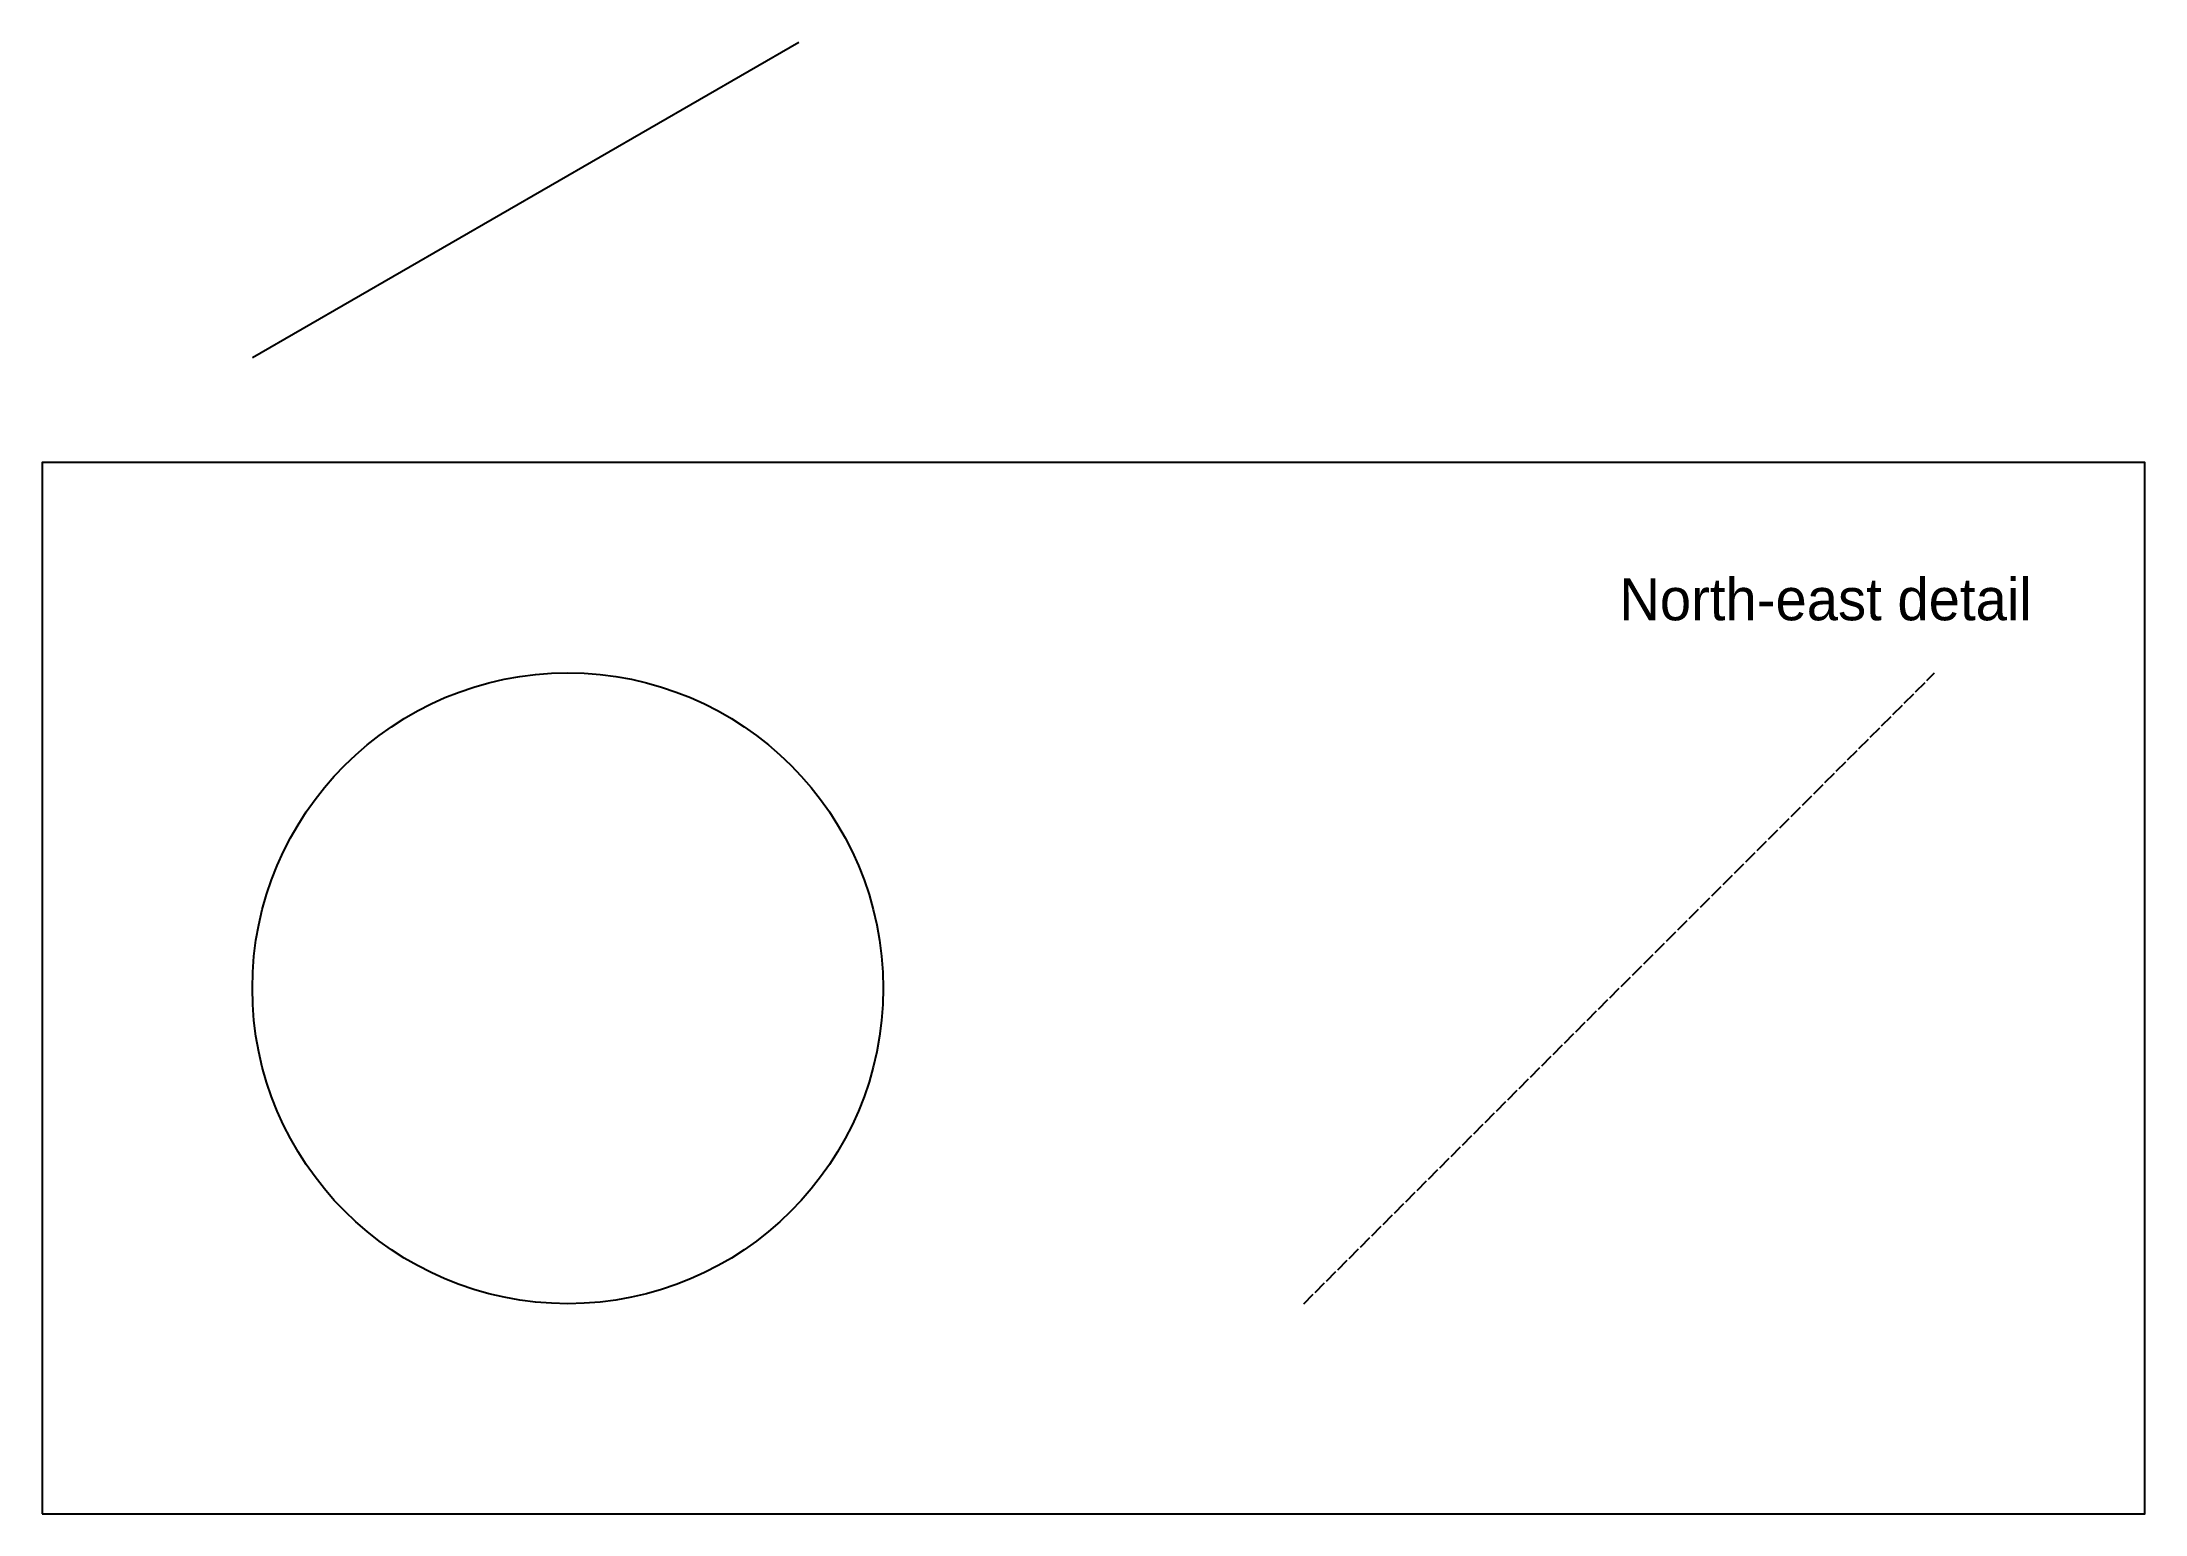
# Model space of a CAD drawing. Header units: metres. Extents: x 0 to 200, y 0 to 140.
import ezdxf

# ---------------------------------------------------------------- set-up
doc = ezdxf.new("R2010")
doc.units = ezdxf.units.M
doc.linetypes.add('DASHED', pattern=[1.524, 1.27, -0.254])
for name, color, linetype in [('A', 1, 'Continuous'), ('B', 3, 'Continuous'), ('C', 5, 'DASHED')]:
    doc.layers.add(name, color=color, linetype=linetype)

msp = doc.modelspace()

# ---------------------------------------------------------------- linework, layer by layer
at = {"layer": 'A'}
msp.add_line((20, 110), (71.96, 140), dxfattribs=at)
msp.add_lwpolyline([(0, 0), (200, 0), (200, 100), (0, 100)], close=True, dxfattribs=at)
at = {"layer": 'B'}
msp.add_circle((50, 50), 30, dxfattribs=at)
at = {"layer": 'C'}
msp.add_line((120, 20), (180, 80), dxfattribs=at)

# ---------------------------------------------------------------- texts
at = {"layer": 'B'}
msp.add_text('North-east detail', height=4, dxfattribs=at).set_placement((150, 85))

doc.saveas('drawing.dxf')
